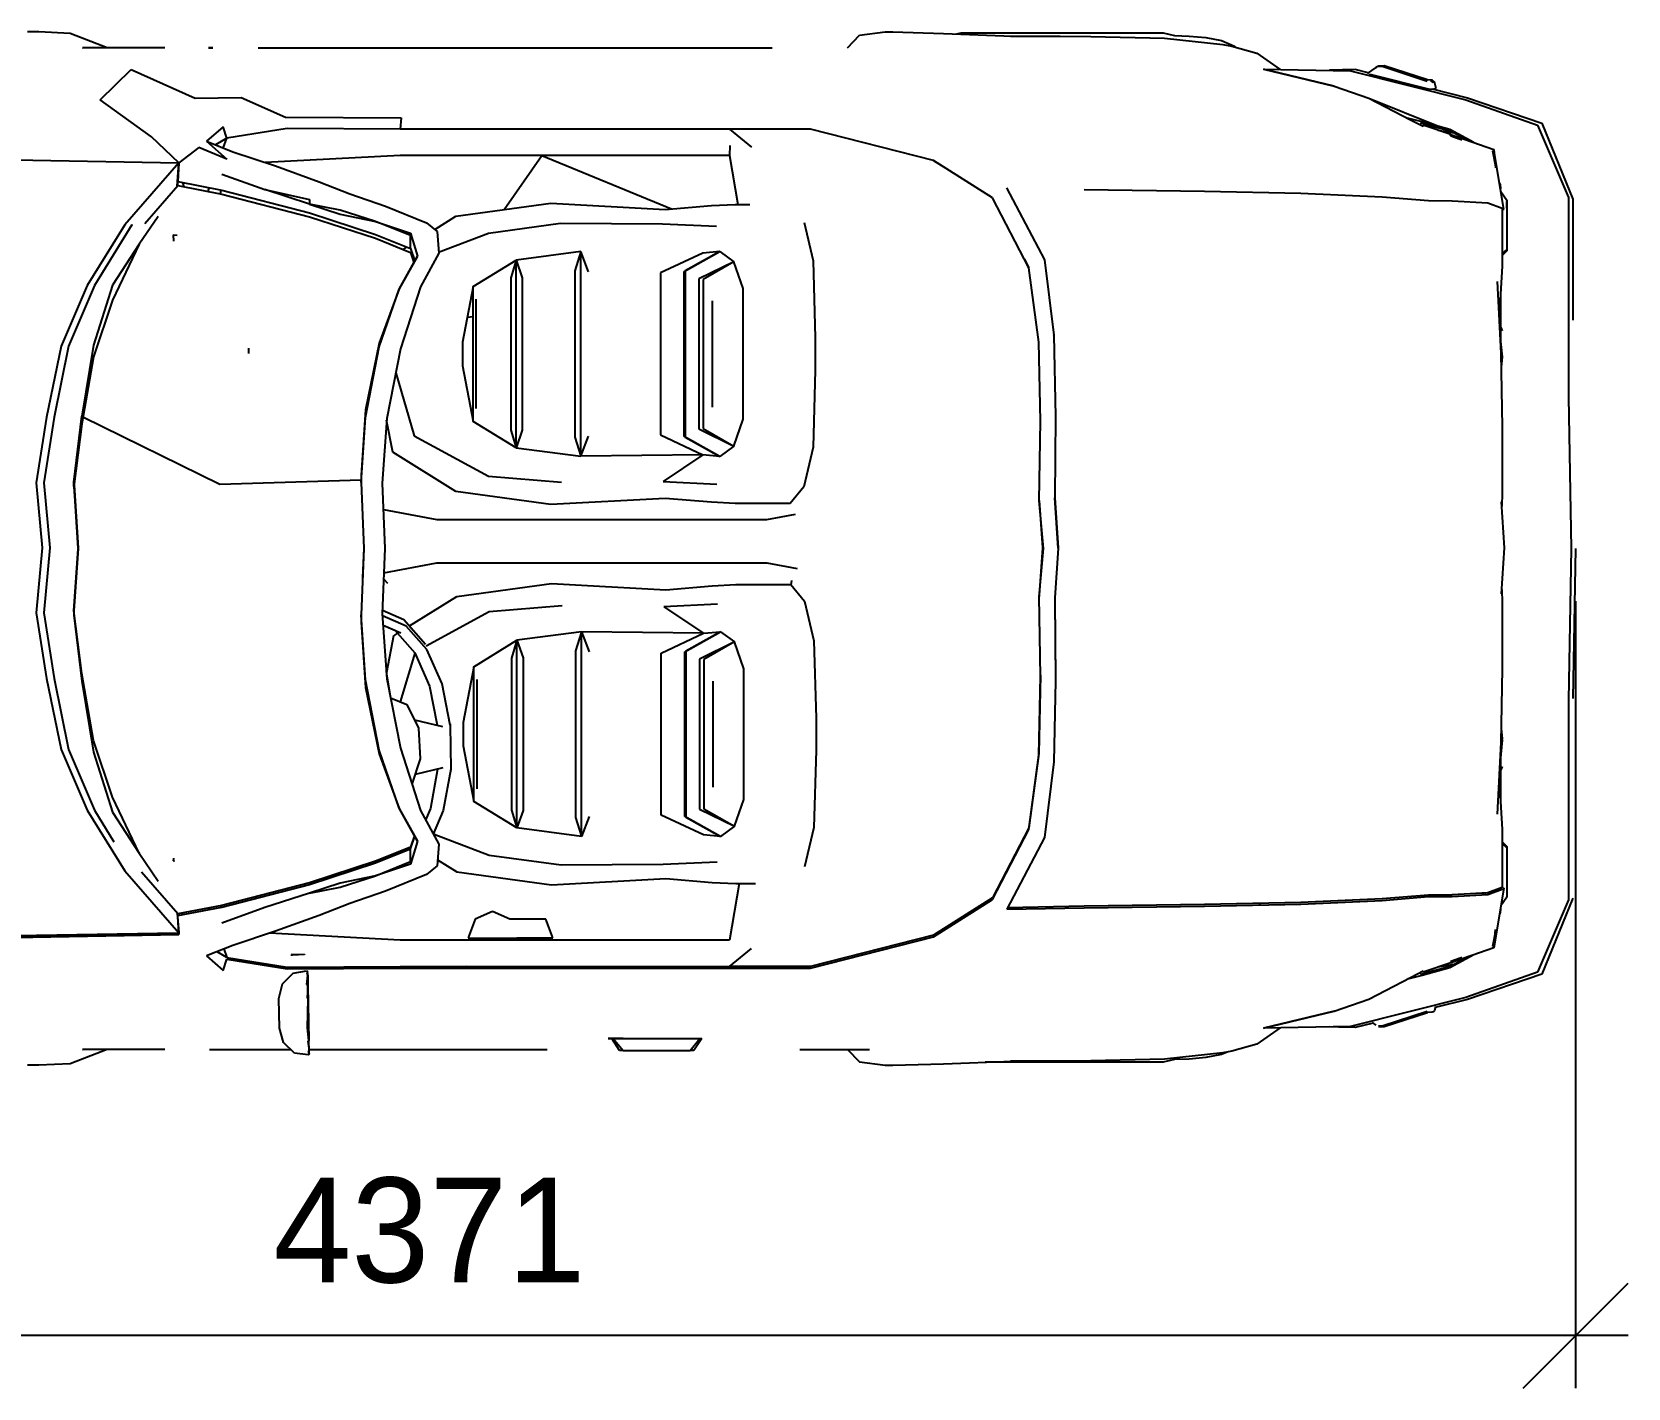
# Model space of a CAD drawing. Header units: millimetres. Extents: x 85290 to 188623, y -54691 to 10726.
# Drawn here: x 91333 to 94376, y -15623 to -13037 of the extents above; entities that cross this region are included whole.
import ezdxf

# ---------------------------------------------------------------- set-up
doc = ezdxf.new("R2010")
doc.units = ezdxf.units.MM
doc.layers.add('AUTO', color=150, linetype='Continuous')
doc.layers.add('RAZMER', color=5, linetype='Continuous')
doc.styles.add('WROMLATS', font='wromlats.shx', dxfattribs={"bigfont": 'bigfont.shx'})
doc.dimstyles.new('juka', dxfattribs={"dimscale": 100, "dimtxt": 2, "dimasz": 2, "dimexe": 1, "dimexo": 1, "dimgap": 1, "dimtad": 1, "dimtoh": 1, "dimdec": 0, "dimzin": 0, "dimdsep": 46, "dimtxsty": 'WROMLATS', "dimblk": 'OBLIQUE', "dimcen": -3, "dimdle": 1, "dimclrd": 256, "dimclre": 256, "dimclrt": 256, "dimadec": 0, "dimazin": 0, "dimtfac": 1, "dimtdec": 0, "dimtix": 1, "dimtmove": 2, "dimatfit": 3, "dimldrblk": 'ORIGIN2', "dimfxl": 1, "dimtvp": 2.5, "dimtolj": 1, "dimtzin": 0, "dimarcsym": 0})

# ---------------------------------------------------------------- blocks, each defined once
blk = doc.blocks.new('a_25')
for p, q in [((-4.537648, 0.079632), (4.537648, -0.079632)), ((-30.295068, -1.9629), (-25.686282, -0.079632)), ((-30.175441, -2.233934), (-25.787347, -0.358152)), ((-25.787347, -0.358152), (-13.714105, -0.358152)), ((-25.686282, -0.079632), (-18.369192, -0.079632)), ((-13.714105, -0.358152), (-4.537648, -0.198841)), ((-4.537648, -0.198841), (4.638726, -0.358105)), ((4.638726, -0.358105), (16.711969, -0.358105)), ((16.610986, -0.079632), (21.219677, -1.962852)), ((16.711969, -0.358105), (21.100146, -2.233934)), ((-31.825143, -6.469154), (-30.295068, -1.9629)), ((-31.705516, -6.555843), (-30.175441, -2.233934)), ((21.100146, -2.233934), (22.630233, -6.555796)), ((21.219677, -1.962852), (22.749764, -6.469154)), ((-25.094086, -4.264164), (-28.703564, -4.86784)), ((-28.703564, -4.86784), (-27.596825, -4.759598)), ((-28.624063, -4.951382), (-27.685791, -4.768324)), ((-26.659816, -4.526043), (-26.559621, -4.488563)), ((-26.559621, -4.488563), (-26.356202, -4.464531)), ((-26.356202, -4.464531), (-26.318401, -4.468918)), ((-26.151114, -4.440975), (-25.625723, -4.076004)), ((-25.625723, -4.076004), (-25.14643, -4.076004)), ((-25.14643, -4.076004), (-25.553852, -4.076004)), ((-25.477093, -5.236149), (-25.15307, -4.371643)), ((-25.15307, -4.371643), (-25.170654, -4.371643)), ((-25.15307, -4.371643), (-21.627873, -4.371643)), ((-25.14643, -4.076004), (-22.558051, -4.076004)), ((-25.0436, -4.371643), (-25.094086, -4.264164)), ((-22.653955, -4.076004), (-22.394865, -4.371643)), ((-22.558051, -4.076004), (-22.281783, -4.371643)), ((-21.627873, -4.371643), (-18.595165, -4.55122)), ((-20.715862, -4.66032), (-16.372114, -4.436874)), ((-19.913917, -4.473162), (-17.962843, -4.473162)), ((-18.06665, -4.52404), (-17.919284, -4.452085)), ((-17.715567, -4.366112), (-18.034035, -4.522371)), ((-17.933732, -4.473162), (-17.917627, -4.473162)), ((-17.919284, -4.452085), (-17.715567, -4.366112)), ((-17.917627, -4.465246), (-17.911368, -4.516077)), ((-17.896241, -4.454708), (-17.561179, -4.498053)), ((-17.753857, -4.473162), (-17.175823, -4.473162)), ((-17.285007, -4.483843), (-16.140085, -4.371643)), ((-16.372114, -4.436874), (-11.905616, -4.367876)), ((-16.140085, -4.371643), (-15.529734, -4.423857)), ((-11.905616, -4.367876), (-7.906586, -4.371643)), ((-7.906586, -4.371643), (-7.102388, -4.382133)), ((-7.906586, -4.371643), (-7.100147, -4.38199)), ((-4.586762, -4.227161), (-7.368499, -4.398489)), ((-7.368499, -4.398489), (-7.365769, -4.398537)), ((-1.805025, -4.398489), (-4.586762, -4.227161)), ((-2.07085, -4.382086), (-1.266843, -4.371643)), ((-1.807755, -4.398489), (-1.805025, -4.398489)), ((-1.266843, -4.371643), (2.732081, -4.367876)), ((2.732081, -4.367876), (7.198686, -4.436874)), ((6.356305, -4.423857), (6.966561, -4.371643)), ((6.966561, -4.371643), (7.012254, -4.376173)), ((7.012254, -4.376173), (7.064706, -4.371643)), ((7.012254, -4.376173), (8.111281, -4.483795)), ((7.064706, -4.371643), (8.318121, -4.494429)), ((7.198686, -4.436874), (11.542338, -4.660273)), ((8.100349, -4.473114), (8.841259, -4.473114)), ((8.640188, -4.366112), (8.843905, -4.452038)), ((8.970172, -4.527998), (8.640188, -4.366112)), ((8.83531, -4.521084), (8.841259, -4.465246)), ((8.843905, -4.452038), (9.002787, -4.529667)), ((8.887452, -4.473114), (10.740382, -4.473114)), ((9.421534, -4.55122), (12.454445, -4.371643)), ((12.454445, -4.371643), (15.979547, -4.371595)), ((13.206405, -4.371643), (13.482672, -4.075956)), ((13.578564, -4.075956), (13.319582, -4.371643)), ((13.482672, -4.075956), (13.578564, -4.075956)), ((13.578564, -4.075956), (16.55044, -4.075956)), ((15.968317, -4.371595), (16.018707, -4.264164)), ((15.979547, -4.371595), (16.303569, -5.236101)), ((16.018707, -4.264164), (19.628173, -4.867792)), ((16.033739, -4.516315), (16.135699, -4.526281)), ((16.401714, -5.236101), (16.077692, -4.371643)), ((16.077692, -4.371643), (16.095263, -4.371643)), ((16.55044, -4.075956), (17.075736, -4.440927)), ((17.243022, -4.468918), (17.280716, -4.464531)), ((17.280716, -4.464531), (17.48423, -4.488516)), ((17.48423, -4.488516), (17.584521, -4.526043)), ((19.628173, -4.867792), (18.521244, -4.75955)), ((18.61021, -4.768276), (19.548685, -4.951334)), ((-29.600435, -7.467461), (-28.703564, -4.86784)), ((-28.703564, -4.86784), (-28.620165, -4.955435)), ((-25.599068, -7.397604), (-25.477093, -5.236149)), ((16.303569, -5.236101), (16.425544, -7.397556)), ((16.311962, -5.384493), (16.410798, -5.396891)), ((16.320366, -5.533838), (16.419286, -5.547619)), ((16.523689, -7.397556), (16.401714, -5.236101)), ((19.544775, -4.955387), (19.628173, -4.867792)), ((19.628173, -4.867792), (20.525056, -7.467413)), ((-33.464211, -13.546514), (-31.705516, -6.555843)), ((-32.359522, -8.593655), (-31.825143, -6.469154)), ((-29.123872, -6.086016), (-29.911083, -7.523537)), ((-29.705125, -7.271957), (-29.253274, -6.461048)), ((20.048493, -6.086016), (20.835692, -7.523489)), ((20.177883, -6.461), (20.629734, -7.271957)), ((22.630233, -6.555796), (24.388439, -13.546514)), ((22.749764, -6.469154), (23.240573, -8.420229)), ((-29.911083, -7.523537), (-30.371135, -9.20372)), ((-30.269187, -9.160471), (-29.823094, -7.531547)), ((-29.600435, -7.467461), (-30.177587, -9.155321)), ((-29.872805, -8.263922), (-29.705125, -7.271957)), ((-29.823094, -7.531547), (-29.852289, -7.603741)), ((-29.823094, -7.531547), (-29.715961, -7.335853)), ((-29.600435, -7.467461), (-29.272216, -6.802225)), ((-29.521924, -7.498026), (-29.600435, -7.467461)), ((-29.52817, -7.495546), (-29.521924, -7.477236)), ((-29.521924, -7.477236), (-29.328173, -6.915712)), ((-25.602775, -8.817148), (-25.599068, -7.397604)), ((16.425544, -7.397556), (16.429347, -8.8171)), ((16.527492, -8.8171), (16.523689, -7.397556)), ((20.525056, -7.467413), (20.196826, -6.802225)), ((20.252782, -6.915712), (20.446247, -7.477188)), ((20.446247, -7.498026), (20.525056, -7.467413)), ((20.446247, -7.477188), (20.452792, -7.495499)), ((20.525056, -7.467413), (21.102196, -9.155273)), ((20.629734, -7.271957), (20.797223, -8.264351)), ((20.640487, -7.335615), (20.747811, -7.531547)), ((20.747811, -7.531547), (21.193797, -9.160423)), ((20.835692, -7.523489), (21.295756, -9.203672)), ((-32.888323, -8.624697), (-32.925146, -9.154797)), ((-32.873195, -8.589172), (-32.888323, -8.624697)), ((-32.796043, -8.468437), (-32.873195, -8.589172)), ((-32.873195, -8.589172), (-32.858055, -8.69503)), ((-32.858055, -8.69503), (-32.780808, -8.583498)), ((-32.379931, -8.36463), (-32.796043, -8.468437)), ((-32.780808, -8.583498), (-32.796043, -8.468437)), ((-32.364791, -8.501291), (-32.379931, -8.36463)), ((-32.349652, -8.768463), (-32.364791, -8.501291)), ((-31.803661, -12.431574), (-30.102688, -8.223247)), ((23.172313, -8.403158), (23.433739, -8.468389)), ((23.433739, -8.468389), (23.510892, -8.589125)), ((23.510892, -8.589125), (23.526031, -8.624649)), ((23.526031, -8.624649), (23.562843, -9.154415)), ((-33.73217, -11.633444), (-32.842821, -8.901882)), ((-32.906979, -8.893347), (-33.330124, -10.19597)), ((-33.238917, -12.295628), (-32.349652, -8.768463)), ((-30.371135, -9.20372), (-30.598777, -10.08501)), ((-30.489796, -9.921598), (-30.099266, -9.148788)), ((-30.311471, -9.324169), (-30.269187, -9.160471)), ((-30.177587, -9.155321), (-30.092531, -9.148216)), ((-25.835687, -11.627245), (-25.602775, -8.817148)), ((16.429347, -8.8171), (16.662163, -11.627197)), ((16.760308, -11.627197), (16.527492, -8.8171)), ((21.102196, -9.155273), (21.01714, -9.148216)), ((21.414405, -9.921598), (21.023876, -9.148788)), ((21.193797, -9.160423), (21.236092, -9.324026)), ((21.295756, -9.203672), (21.523387, -10.084963)), ((23.480612, -8.901834), (24.369866, -11.633444)), ((23.967916, -10.195923), (23.544389, -8.89287)), ((-33.330124, -10.19597), (-33.756786, -11.509561)), ((-31.803661, -12.431574), (-30.489796, -9.921598)), ((-30.598777, -10.08501), (-30.552774, -10.041904)), ((22.728271, -12.431574), (21.414405, -9.921598)), ((21.523387, -10.084963), (21.477396, -10.041857)), ((24.39459, -11.509514), (23.967916, -10.195923)), ((-33.756786, -11.509561), (-33.750635, -11.782932)), ((24.388439, -11.782885), (24.39459, -11.509514)), ((-33.750635, -11.782932), (-33.744484, -11.854315)), ((-33.744484, -11.854315), (-33.738321, -11.804533)), ((-33.744484, -11.854315), (-33.667332, -12.017536)), ((-33.738321, -11.804533), (-33.73217, -11.633444)), ((-33.667332, -12.017536), (-33.66118, -11.963415)), ((-33.667332, -12.017536), (-33.287543, -12.531614)), ((-33.334225, -12.468386), (-33.531779, -13.253736)), ((-33.242911, -12.44092), (-33.238917, -12.295628)), ((-32.526606, -14.530277), (-31.803661, -12.431574)), ((-26.056784, -16.547775), (-25.835687, -11.627245)), ((16.662163, -11.627197), (16.88326, -16.547727)), ((16.981405, -16.547727), (16.760308, -11.627197)), ((23.451215, -14.530229), (22.728271, -12.431574)), ((24.138815, -12.242556), (24.30504, -12.017488)), ((24.185998, -12.178659), (24.456388, -13.253689)), ((24.369866, -11.633444), (24.376017, -11.804485)), ((24.376017, -11.804485), (24.381978, -11.854315)), ((24.381978, -11.854315), (24.388439, -11.782885)), ((-33.531779, -13.253736), (-33.489591, -14.816189)), ((24.456388, -13.253689), (24.414212, -14.816141)), ((-33.569485, -18.809795), (-33.464211, -13.546514)), ((-33.482462, -13.57379), (-33.478659, -14.269495)), ((24.388439, -13.546514), (24.494106, -18.809748)), ((24.403268, -14.270019), (24.407083, -13.573742)), ((-32.526606, -14.530277), (-33.569485, -18.809795)), ((-33.558541, -18.814278), (-32.526606, -14.530277)), ((24.494106, -18.809748), (23.451215, -14.530229)), ((23.451215, -14.530229), (24.483162, -18.81423)), ((-26.179343, -22.386646), (-26.056784, -16.547775)), ((16.88326, -16.547727), (17.005915, -22.386646)), ((17.10406, -22.386598), (16.981405, -16.547727)), ((-34.535008, -19.20414), (-33.549362, -17.804527)), ((24.473983, -17.80448), (25.45963, -19.204092)), ((-34.958833, -20.721149), (-34.535008, -19.20414)), ((16.935701, -19.045734), (17.033846, -19.045067)), ((25.45963, -19.204092), (25.883538, -20.721102)), ((-35.285002, -21.345138), (-34.955316, -20.568895)), ((-35.057765, -21.269798), (-34.958833, -20.721149)), ((-34.955316, -20.568895), (-34.902972, -20.521402)), ((25.883538, -20.721102), (25.982482, -21.269751)), ((25.933844, -21.00029), (26.080329, -21.345091)), ((-35.475534, -22.30072), (-35.285002, -21.345138)), ((-35.434419, -24.799395), (-35.057765, -21.269798)), ((25.982482, -21.269751), (26.35904, -24.799347)), ((26.080329, -21.345091), (26.270849, -22.300672)), ((-35.564893, -23.299122), (-35.475534, -22.30072)), ((-26.275628, -29.65436), (-26.179343, -22.386646)), ((17.005915, -22.386646), (17.1022, -29.65436)), ((17.200345, -29.654312), (17.10406, -22.386598)), ((26.270849, -22.300672), (26.360113, -23.299074)), ((-35.590571, -24.203873), (-35.564893, -23.299122)), ((26.360113, -23.299074), (26.385886, -24.203825)), ((-35.758346, -24.878359), (-35.590571, -24.203873)), ((-35.758346, -37.114668), (-35.758346, -24.878359)), ((-35.537249, -29.261923), (-35.434419, -24.799395)), ((26.35904, -24.799347), (26.461488, -29.261875)), ((26.385886, -24.203825), (26.553661, -24.878263)), ((26.553661, -24.878263), (26.553661, -35.659218)), ((-35.56655, -34.122229), (-35.537249, -29.261923)), ((17.1022, -29.65436), (17.206985, -34.296608)), ((17.280716, -34.335136), (17.200345, -29.654312)), ((26.461488, -29.261875), (26.491171, -34.122181)), ((-35.56655, -33.992004), (-35.548287, -31.125116)), ((-22.020846, -32.072449), (-17.449456, -31.491852)), ((-17.449456, -31.491852), (-17.487055, -31.49662)), ((-17.449456, -31.491852), (-12.545555, -31.393194)), ((-12.545555, -31.393194), (-7.615667, -31.437826)), ((-7.615667, -31.437826), (-4.586762, -31.24423)), ((-4.562443, -31.245756), (-7.615667, -31.437826)), ((-4.586762, -31.24423), (-4.562443, -31.245756)), ((-4.562443, -31.245756), (-1.557761, -31.437826)), ((-1.557761, -31.437826), (-1.506298, -31.437349)), ((-1.506298, -31.43487), (-1.459711, -31.437826)), ((-1.472014, -31.437015), (3.371924, -31.393194)), ((-1.459711, -31.437826), (3.47007, -31.393194)), ((3.371924, -31.393194), (3.402394, -31.393814)), ((3.47007, -31.393194), (8.373982, -31.491804)), ((8.373982, -31.491804), (12.945563, -32.072449)), ((26.491171, -33.991957), (26.472909, -31.125069)), ((-26.378172, -34.369898), (-22.020846, -32.072449)), ((-17.043501, -32.403326), (-21.537643, -33.006906)), ((-12.249952, -32.306909), (-17.043501, -32.403326)), ((-7.456582, -32.386589), (-12.249952, -32.306909)), ((-4.537648, -32.117605), (-7.456582, -32.386589)), ((-7.456582, -32.386589), (-4.586762, -32.193756)), ((-4.586762, -32.193756), (-1.716846, -32.386589)), ((-1.618796, -32.386541), (-4.537648, -32.117605)), ((-1.716846, -32.386589), (-1.633542, -32.385158)), ((3.174562, -32.306909), (-1.618796, -32.386541)), ((3.120858, -32.307815), (7.870072, -32.403326)), ((7.968122, -32.403326), (3.174562, -32.306909)), ((7.870072, -32.403326), (12.364215, -33.006906)), ((12.46236, -33.006906), (7.968122, -32.403326)), ((12.945563, -32.072449), (17.280716, -34.335136)), ((-21.537643, -33.006906), (-25.775343, -35.218763)), ((-22.054535, -33.276749), (-21.537643, -33.006906)), ((12.364215, -33.006906), (16.601807, -35.218716)), ((16.699952, -35.218716), (12.46236, -33.006906)), ((-35.723191, -38.170624), (-35.56655, -33.992004)), ((15.496046, -34.642029), (15.496046, -34.59034)), ((26.647812, -38.170576), (26.491171, -33.991957)), ((-25.775343, -35.218763), (-28.037744, -38.772535)), ((16.296345, -35.008049), (16.2983, -35.06031)), ((16.601807, -35.218716), (18.864304, -38.772535)), ((18.962354, -38.772488), (16.699952, -35.218716)), ((-35.693401, -37.375784), (-35.758346, -37.114668)), ((-35.81323, -41.242552), (-35.723191, -38.170624)), ((-28.037744, -38.772535), (-27.736085, -38.29875)), ((26.737053, -41.242504), (26.647812, -38.170576)), ((-28.037744, -38.772535), (-29.933148, -46.220493)), ((18.864304, -38.772535), (20.75972, -46.220493)), ((20.857865, -46.220446), (18.962354, -38.772488)), ((-35.81323, -41.702127), (-35.81323, -41.242552)), ((26.737053, -41.70208), (26.737053, -41.242504)), ((-35.608154, -43.267822), (-35.81323, -41.702127)), ((26.532775, -43.267774), (26.737053, -41.70208)), ((-34.859424, -43.981838), (-35.608154, -43.267822)), ((19.963426, -43.091631), (20.061773, -43.092298)), ((25.783164, -46.871996), (25.783164, -42.646933)), ((25.783164, -43.98179), (26.532775, -43.267774)), ((-29.933148, -46.220493), (-29.933148, -71.053409)), ((-24.280613, -46.60716), (-21.963912, -46.073007)), ((-21.963912, -46.073007), (-17.29663, -45.934534)), ((-17.29663, -45.934534), (-15.347701, -45.934534)), ((-15.347701, -45.934534), (-10.680324, -46.073007)), ((-10.680324, -46.073007), (-8.278364, -46.626806)), ((-1.352876, -46.585369), (1.049072, -46.031523)), ((1.049072, -46.031523), (5.716366, -45.893097)), ((5.716366, -45.893097), (7.665283, -45.893097)), ((7.665283, -45.893097), (12.332672, -46.031523)), ((12.332672, -46.031523), (14.727587, -46.5837)), ((20.75972, -46.220493), (20.75972, -51.129198)), ((20.857865, -71.053362), (20.857865, -46.220446)), ((-8.278364, -46.626806), (-7.273286, -47.457504)), ((-6.29633, -48.861551), (-6.620353, -47.128343)), ((-3.679925, -48.861551), (-3.33901, -47.038269)), ((-2.357953, -47.416067), (-1.352876, -46.585369)), ((-7.273286, -47.457504), (-7.273286, -50.779343)), ((-2.615183, -47.368002), (-2.350729, -47.410107)), ((-2.357953, -50.737905), (-2.357953, -47.416067)), ((-34.859424, -79.655057), (-34.859424, -48.549986)), ((-6.29633, -68.844652), (-6.29633, -48.861551)), ((-3.679925, -68.844652), (-3.679925, -48.861551)), ((-29.933148, -51.129198), (-28.844767, -49.78714)), ((-25.370949, -50.779343), (-25.370949, -49.900675)), ((15.739698, -50.737905), (15.739698, -49.546337)), ((20.75972, -51.129198), (19.671339, -49.787092)), ((-28.934616, -51.106024), (-28.336566, -51.129198)), ((-28.336566, -51.129198), (-25.370949, -50.619173)), ((-28.336566, -51.129198), (-28.336566, -71.053409)), ((-25.298673, -52.210998), (-25.370949, -50.779343)), ((-22.522705, -51.714992), (-21.901613, -50.869369)), ((-20.279926, -50.305605), (-21.901613, -50.869369)), ((-21.901613, -50.869369), (-20.863133, -52.991915)), ((-21.901613, -50.869369), (-20.838135, -52.725315)), ((-12.364405, -50.305605), (-20.279926, -50.305605)), ((-10.742718, -50.869369), (-12.364405, -50.305605)), ((-11.8061, -52.725315), (-10.742718, -50.869369)), ((-11.781197, -52.991915), (-10.742718, -50.869369)), ((-10.742718, -50.869369), (-10.121625, -51.714992)), ((-7.273286, -50.779343), (-7.345646, -52.210998)), ((-2.285689, -52.169514), (-2.357953, -50.737905)), ((0.49029, -51.673508), (1.111383, -50.827885)), ((2.732081, -50.26412), (1.111383, -50.827885)), ((1.111383, -50.827885), (2.149862, -52.950478)), ((1.111383, -50.827885), (2.174861, -52.68383)), ((10.648591, -50.26412), (2.732081, -50.26412)), ((12.270266, -50.827885), (10.648591, -50.26412)), ((11.206884, -52.68383), (12.270266, -50.827885)), ((11.231786, -52.950478), (12.270266, -50.827885)), ((12.270266, -50.827885), (12.891358, -51.673508)), ((15.667338, -52.169514), (15.739698, -50.737905)), ((15.739698, -50.540399), (19.163138, -51.129198)), ((19.163138, -51.129198), (19.163138, -71.053362)), ((20.75972, -71.053362), (20.75972, -51.129198)), ((-24.191647, -55.174684), (-24.048096, -51.916551)), ((-22.522705, -51.714992), (-22.426122, -52.736807)), ((-22.522705, -51.714992), (-21.35356, -53.803444)), ((-21.313232, -53.878164), (-22.522705, -51.714992)), ((-10.121625, -51.714992), (-11.331099, -53.878164)), ((-11.29077, -53.803396), (-10.121625, -51.714992)), ((-10.121625, -51.714992), (-10.218209, -52.736807)), ((-8.608836, -55.139351), (-8.449465, -51.898909)), ((-1.181787, -51.857424), (-1.022511, -55.097914)), ((0.586874, -52.695322), (0.49029, -51.673508)), ((1.699859, -53.836679), (0.49029, -51.673508)), ((0.49029, -51.673508), (1.659423, -53.761959)), ((3.479344, -52.135229), (9.902293, -52.135229)), ((12.891358, -51.673508), (11.681885, -53.836679)), ((11.722225, -53.761959), (12.891358, -51.673508)), ((12.891358, -51.673508), (12.794775, -52.695322)), ((14.5603, -55.1332), (14.416749, -51.875067)), ((-25.065475, -55.019188), (-25.298673, -52.210998)), ((-22.426122, -52.736807), (-21.222609, -55.302524)), ((-20.863133, -52.991915), (-11.781197, -52.991915)), ((-20.838135, -52.725315), (-11.8061, -52.725315)), ((-19.533544, -52.176714), (-13.110691, -52.176666)), ((-11.421626, -55.302524), (-10.218209, -52.736807)), ((-10.218209, -52.736807), (-10.12612, -60.130978)), ((-10.218209, -52.736807), (-8.608836, -55.139351)), ((-7.345646, -52.210998), (-7.577973, -55.019188)), ((-2.053362, -54.977751), (-2.285689, -52.169514)), ((-1.022511, -55.097914), (0.586874, -52.695322)), ((0.586874, -52.695322), (0.494784, -60.089493)), ((1.790387, -55.26104), (0.586874, -52.695322)), ((2.149862, -52.950478), (11.231786, -52.950478)), ((2.174861, -52.68383), (11.206884, -52.68383)), ((12.794775, -52.695322), (11.591262, -55.26104)), ((15.434128, -54.977703), (15.667338, -52.169514)), ((25.123197, -53.511524), (25.123197, -52.809524)), ((25.123197, -52.809524), (25.834614, -53.279161)), ((25.834614, -53.511524), (25.123197, -52.92511)), ((-21.35356, -53.803444), (-11.29077, -53.803396)), ((-11.331099, -53.878164), (-21.313232, -53.878164)), ((1.659423, -53.761959), (11.722225, -53.761959)), ((11.681885, -53.836679), (1.699859, -53.836679)), ((25.123197, -57.793617), (25.123197, -53.279161)), ((25.834614, -53.279161), (25.834614, -53.511524)), ((25.834614, -57.563305), (25.834614, -53.511524)), ((-28.336566, -62.494564), (-25.097507, -54.63357)), ((-25.443893, -61.947679), (-25.065475, -55.019188)), ((-7.577973, -55.019188), (-7.199555, -61.947679)), ((-2.431684, -61.906242), (-2.053362, -54.977751)), ((15.812546, -61.906242), (15.434128, -54.977703)), ((-24.235397, -61.356497), (-24.191647, -55.174684)), ((-21.222609, -55.302524), (-11.421626, -55.302524)), ((11.591262, -55.26104), (1.790387, -55.26104)), ((14.60405, -61.315012), (14.5603, -55.1332)), ((25.123197, -58.467436), (25.123197, -57.563305)), ((25.123197, -57.563305), (25.123197, -58.467436)), ((25.123197, -58.168077), (25.834614, -57.563305)), ((25.834614, -57.793617), (25.123197, -58.242845)), ((25.834614, -57.563305), (25.834614, -57.793617)), ((25.123197, -58.242845), (25.123197, -57.966471)), ((-21.297508, -59.668064), (-22.517329, -60.130978)), ((-10.12612, -60.130978), (-11.34594, -59.668064)), ((0.494784, -60.089493), (1.714605, -59.626579)), ((11.666161, -59.626579), (12.886089, -60.089493)), ((-10.12612, -60.130978), (-22.517329, -60.130978)), ((-22.517329, -60.130978), (-22.003168, -64.033174)), ((-22.517329, -60.130978), (-21.35815, -60.496807)), ((-21.35815, -60.496807), (-11.285299, -60.496807)), ((-11.285299, -60.496807), (-10.12612, -60.130978)), ((-10.640281, -64.033174), (-10.12612, -60.130978)), ((0.494784, -60.089493), (1.008934, -63.991737)), ((0.494784, -60.089493), (1.653964, -60.455322)), ((12.886089, -60.089493), (0.494784, -60.089493)), ((1.653964, -60.455322), (11.726815, -60.455322)), ((11.726815, -60.455322), (12.886089, -60.089493)), ((12.886089, -60.089493), (12.371928, -63.991737)), ((-23.641842, -65.711689), (-24.235397, -61.356497)), ((-8.925146, -65.711689), (-8.558148, -61.287355)), ((-1.073187, -61.24587), (-0.706094, -65.670204)), ((14.010209, -65.670204), (14.60405, -61.315012)), ((19.027692, -61.815452), (17.894584, -62.247515)), ((19.026417, -63.999271), (19.027692, -61.815452)), ((-25.056976, -64.761305), (-28.336566, -62.494564)), ((-24.655419, -67.681646), (-25.443893, -61.947679)), ((-7.199555, -61.947679), (-7.988029, -67.681646)), ((-1.643306, -67.640161), (-2.431684, -61.906242)), ((15.024072, -67.640161), (15.812546, -61.906242)), ((17.880613, -62.396288), (17.879445, -64.462232)), ((17.894584, -62.247515), (17.880613, -62.396288)), ((17.894584, -62.247515), (17.893416, -64.431333)), ((25.783164, -76.577377), (25.783164, -62.163734)), ((-22.003168, -64.033174), (-20.937639, -63.667345)), ((-20.937639, -63.667345), (-11.70581, -63.667345)), ((-11.70581, -63.667345), (-10.640281, -64.033174)), ((1.008934, -63.991737), (2.074463, -63.62586)), ((2.074463, -63.62586), (11.306209, -63.62586)), ((11.306209, -63.62586), (12.371928, -63.991737)), ((-10.640281, -64.033174), (-22.003168, -64.033174)), ((-22.003168, -64.033174), (-20.92573, -64.362574)), ((-20.401996, -66.634703), (-22.003168, -64.033174)), ((-20.92573, -64.362574), (-11.717719, -64.362574)), ((-10.640281, -64.033174), (-12.241453, -66.634655)), ((-11.717719, -64.362574), (-10.640281, -64.033174)), ((12.371928, -63.991737), (1.008934, -63.991737)), ((1.008934, -63.991737), (2.086383, -64.321089)), ((2.610106, -66.593218), (1.008934, -63.991737)), ((2.086383, -64.321089), (11.294383, -64.321089)), ((12.371928, -63.991737), (10.770756, -66.59317)), ((11.294383, -64.321089), (12.371928, -63.991737)), ((17.893416, -64.431333), (17.420858, -65.474462)), ((19.043023, -64.65311), (19.026417, -63.999271)), ((19.04673, -65.788078), (19.043023, -64.65311)), ((-0.706094, -65.670204), (1.362652, -69.477463)), ((12.740869, -68.994045), (14.010209, -65.670204)), ((17.420858, -65.474462), (17.885691, -66.517591)), ((-22.486955, -68.734884), (-23.641842, -65.711689)), ((-12.241453, -66.634655), (-20.401996, -66.634703)), ((-20.401996, -66.634703), (-17.0309, -67.285061)), ((-19.628662, -66.470671), (-13.014692, -66.470671)), ((-18.564015, -66.634703), (-18.525725, -66.99667)), ((-15.612453, -67.285061), (-12.241453, -66.634655)), ((-11.366743, -70.205164), (-8.925146, -65.711689)), ((10.770756, -66.59317), (2.610106, -66.593218)), ((2.610106, -66.593218), (5.981201, -67.243576)), ((3.383452, -66.429186), (9.99741, -66.429186)), ((7.399661, -67.243576), (10.770756, -66.59317)), ((17.885691, -66.517591), (19.015485, -66.949654)), ((19.03531, -66.739321), (19.04673, -65.788078)), ((-17.0309, -67.285061), (-15.612453, -67.285061)), ((5.981201, -67.243576), (7.399661, -67.243576)), ((19.015485, -66.949654), (19.03531, -66.739321)), ((20.75972, -67.041922), (20.857865, -67.502546)), ((-23.852199, -68.969679), (-24.655419, -67.681646)), ((-7.988029, -67.681646), (-10.371822, -71.504259)), ((0.138241, -70.497084), (-1.643306, -67.640161)), ((3.651709, -68.52498), (1.576621, -69.446659)), ((6.150347, -68.025303), (3.651709, -68.52498)), ((5.822319, -70.198154), (6.227011, -68.506527)), ((6.073684, -68.028355), (6.150347, -68.025303)), ((6.150347, -68.025303), (8.80161, -68.001699)), ((8.734042, -68.484211), (9.12574, -70.158195)), ((8.80161, -68.001699), (8.869189, -68.003464)), ((8.80161, -68.001699), (11.318308, -68.456793)), ((11.318308, -68.456793), (12.745077, -69.055033)), ((14.299268, -68.8025), (15.024072, -67.640161)), ((-25.277, -71.943712), (-24.257081, -69.459009)), ((-24.257081, -69.459009), (-23.736769, -68.830156)), ((-23.736769, -68.830156), (-22.41792, -68.729591)), ((-22.41792, -68.729591), (-20.381492, -69.83881)), ((-6.901019, -72.078466), (-6.29633, -68.844652)), ((-3.082078, -72.041893), (-3.679925, -68.844652)), ((-0.253361, -70.838451), (1.251024, -69.527054)), ((1.576621, -69.446659), (0.149757, -70.690393)), ((1.777786, -70.180464), (3.783161, -69.289827)), ((3.783161, -69.289827), (6.152982, -68.815899)), ((8.806199, -68.792534), (11.191947, -69.223928)), ((11.191947, -69.223928), (11.894292, -69.518471)), ((11.306209, -69.83881), (13.342625, -68.729544)), ((13.342625, -68.729544), (14.661473, -68.830109)), ((14.661473, -68.830109), (15.181786, -69.458961)), ((15.181786, -69.458961), (16.201717, -71.943664)), ((-23.483055, -70.441484), (-24.337548, -72.5564)), ((-24.337548, -72.5564), (-23.641842, -70.441484)), ((-23.641842, -70.441484), (-22.243017, -70.010424)), ((-23.558932, -72.5564), (-22.705906, -70.441484)), ((-22.705906, -70.441484), (-23.483055, -70.441484)), ((-23.322802, -72.5564), (-22.469872, -70.441484)), ((-22.705906, -70.441484), (-21.943503, -70.178795)), ((-22.469872, -70.441484), (-21.853751, -70.229196)), ((-22.243017, -70.010424), (-20.268994, -71.11969)), ((-20.240765, -71.11969), (-22.243017, -70.010424)), ((-20.381492, -69.83881), (-16.62504, -71.04845)), ((-15.181487, -71.33131), (-11.366743, -70.205164)), ((0.398976, -71.382427), (1.777786, -70.180464)), ((1.783651, -70.177889), (4.739899, -71.050596)), ((4.904253, -70.64743), (6.319589, -69.954824)), ((6.319589, -69.954824), (8.194095, -69.85364)), ((7.549757, -71.04845), (11.306209, -69.83881)), ((8.194095, -69.85364), (9.715575, -70.351028)), ((13.167733, -70.010424), (11.165482, -71.119642)), ((11.193699, -71.119642), (13.167733, -70.010424)), ((12.830812, -70.199728), (13.532478, -70.441437)), ((13.630623, -70.441437), (12.86822, -70.178747)), ((13.167733, -70.010424), (14.566559, -70.441437)), ((13.322312, -70.369053), (13.339705, -70.341206)), ((13.532478, -70.441437), (14.385504, -72.556353)), ((14.483649, -72.556353), (13.630623, -70.441437)), ((14.407772, -70.441437), (13.630623, -70.441437)), ((15.262264, -72.556353), (14.407772, -70.441437)), ((14.566559, -70.441437), (15.262264, -72.556353)), ((-30.65502, -78.0056), (-30.609518, -70.994663)), ((-30.609518, -70.994663), (-29.933148, -71.053409)), ((-29.933148, -71.053409), (-29.97759, -77.906608)), ((-28.336566, -71.053409), (-27.905029, -79.226065)), ((-22.795647, -70.663977), (-22.652286, -70.893812)), ((-20.268994, -71.11969), (-16.964894, -72.329283)), ((-16.744381, -72.329283), (-20.240765, -71.11969)), ((-16.62504, -71.04845), (-12.423974, -71.871567)), ((-0.817722, -72.133064), (-0.253361, -70.838451)), ((0.149757, -70.690393), (-0.474065, -72.121429)), ((0.086481, -72.096538), (0.552982, -71.026564)), ((0.087649, -72.096443), (0.398976, -71.382427)), ((0.586874, -71.217871), (0.740487, -71.462774)), ((0.740487, -71.462774), (2.959723, -71.894026)), ((3.348691, -71.871567), (7.549757, -71.04845)), ((4.497022, -71.646547), (4.904253, -70.64743)), ((11.165482, -71.119642), (7.669098, -72.329283)), ((7.889599, -72.329283), (11.193699, -71.119642)), ((19.163138, -71.053362), (18.745262, -78.969049)), ((20.804149, -77.906608), (20.75972, -71.053362)), ((20.902294, -77.906561), (20.857865, -71.053362)), ((-26.023477, -74.108267), (-25.277, -71.943712)), ((-16.964894, -72.329283), (-12.933153, -73.152399)), ((-12.477976, -73.152399), (-16.744381, -72.329283)), ((-12.423974, -71.871567), (-8.494669, -72.142601)), ((-10.371822, -71.504259), (-12.304443, -71.879816)), ((-8.494669, -72.142601), (-4.537648, -71.983337)), ((-4.537648, -71.983337), (-0.581389, -72.142601)), ((-2.681881, -72.05801), (-2.438324, -71.81673)), ((-0.581389, -72.142601), (3.348691, -71.871567)), ((-0.474065, -72.121429), (-0.471824, -72.135019)), ((2.912945, -71.901607), (4.497022, -71.644735)), ((7.669098, -72.329283), (3.402394, -73.152399)), ((3.857869, -73.152399), (7.889599, -72.329283)), ((14.210695, -72.12286), (14.314312, -72.136402)), ((16.201717, -71.943664), (16.948194, -74.108267)), ((-24.337548, -72.5564), (-25.019186, -74.699211)), ((-24.857956, -76.555872), (-23.558932, -72.5564)), ((-24.784523, -74.699211), (-24.337548, -72.5564)), ((-24.621921, -76.555872), (-23.322802, -72.5564)), ((-12.933153, -73.152399), (-8.991748, -73.423433)), ((-8.547896, -73.423433), (-12.477976, -73.152399)), ((-8.547896, -73.423433), (-4.537648, -73.26417)), ((-4.562443, -73.265123), (-2.760785, -73.334742)), ((-4.537648, -73.26417), (-0.527388, -73.423433)), ((3.402394, -73.152399), (-0.527388, -73.423433)), ((-0.08344, -73.423433), (3.857869, -73.152399)), ((14.385504, -72.556353), (15.684623, -76.555872)), ((15.782768, -76.555872), (14.483649, -72.556353)), ((14.64575, -73.357582), (14.747805, -73.369741)), ((15.262264, -72.556353), (15.709228, -74.699211)), ((15.943903, -74.699211), (15.262264, -72.556353)), ((-26.745945, -75.956964), (-26.023477, -74.108267)), ((-8.991748, -73.423433), (-8.547896, -73.423433)), ((-8.441549, -81.96826), (-8.70766, -73.423433)), ((-0.527388, -73.423433), (-0.08344, -73.423433)), ((14.724666, -73.600387), (14.827198, -73.61412)), ((14.802391, -73.839903), (14.871341, -73.750019)), ((14.886672, -74.09935), (14.955622, -74.009466)), ((16.948194, -74.108267), (17.670757, -75.956917)), ((-25.019186, -74.699211), (-25.396531, -76.555872)), ((-25.396531, -76.555872), (-24.784523, -74.699211)), ((15.081495, -74.698973), (15.150446, -74.609041)), ((15.117532, -74.810028), (15.186483, -74.720096)), ((15.709228, -74.699211), (16.320366, -76.555872)), ((16.320366, -76.555872), (15.943903, -74.699211)), ((-27.701121, -78.605842), (-26.745945, -75.956964)), ((17.670757, -75.956917), (18.625838, -78.605842)), ((-26.266056, -79.244232), (-25.666743, -76.555872)), ((-25.396531, -76.555872), (-26.266056, -79.244232)), ((-26.233929, -81.853151), (-24.857956, -76.555872)), ((-25.997895, -81.853151), (-24.621921, -76.555872)), ((-25.666743, -76.555872), (-25.396531, -76.555872)), ((15.684623, -76.555872), (17.060596, -81.853104)), ((17.158646, -81.853104), (15.782768, -76.555872)), ((16.320366, -76.555872), (17.190773, -79.244184)), ((20.010406, -76.84927), (20.025832, -76.848984)), ((20.034033, -77.205276), (20.010406, -76.84927)), ((20.029158, -77.631664), (20.034033, -77.205276)), ((20.797223, -76.835537), (20.895368, -76.83382)), ((21.023876, -76.720238), (21.056301, -76.65987)), ((21.15044, -77.539349), (21.023876, -76.720238)), ((21.278376, -76.656008), (21.056301, -76.65987)), ((21.056301, -76.65987), (21.244973, -76.716423)), ((21.244973, -76.716423), (21.278376, -76.656008)), ((21.278376, -76.656008), (21.885008, -76.645422)), ((21.278376, -76.656008), (21.40953, -76.653719)), ((21.846539, -76.705885), (21.278376, -76.656008)), ((21.885008, -76.645422), (21.846539, -76.705885)), ((22.713727, -76.630974), (21.885008, -76.645422)), ((21.885008, -76.645422), (22.668416, -76.69158)), ((21.904153, -76.645088), (25.229746, -76.587009)), ((22.668416, -76.69158), (22.713727, -76.630974)), ((24.461776, -76.660252), (22.713727, -76.630974)), ((25.229746, -76.587009), (24.461776, -76.660252)), ((25.836379, -76.576471), (25.229746, -76.587009)), ((25.229746, -76.587009), (25.283558, -76.645899)), ((25.283558, -76.645899), (25.836379, -76.576471)), ((26.058442, -76.572561), (25.836379, -76.576471)), ((25.836379, -76.576471), (25.885207, -76.635408)), ((25.885207, -76.635408), (26.058442, -76.572561)), ((26.105434, -76.631546), (25.99507, -77.454758)), ((26.058442, -76.572561), (26.105434, -76.631546)), ((-31.841749, -80.690241), (-30.65502, -78.0056)), ((-29.97759, -77.906608), (-29.378658, -81.555033)), ((20.023007, -77.610445), (20.029158, -77.631664)), ((20.029158, -77.631664), (20.109719, -77.630234)), ((20.205325, -81.554985), (20.804149, -77.906608)), ((20.30347, -81.554985), (20.902294, -77.906561)), ((20.802301, -77.61817), (20.900447, -77.616453)), ((21.806497, -78.172874), (21.15044, -77.539349)), ((22.691459, -78.393459), (21.806497, -78.172874)), ((25.361568, -78.11079), (24.484808, -78.362179)), ((25.99507, -77.454758), (25.361568, -78.11079)), ((25.783164, -82.596111), (25.783164, -77.673483)), ((-28.551513, -81.192303), (-27.701121, -78.605842)), ((18.625838, -78.605842), (19.476229, -81.192255)), ((24.484808, -78.362179), (22.691459, -78.393459)), ((-27.211076, -81.853151), (-26.266056, -79.244232)), ((17.190773, -79.244184), (18.135792, -81.853104)), ((-31.810206, -83.470535), (-31.841749, -80.690241)), ((-16.675239, -80.232954), (-16.356688, -80.237722)), ((-29.378658, -81.555033), (-30.068499, -81.774902)), ((-30.068499, -81.774902), (-29.194873, -82.790327)), ((-29.378658, -81.555033), (-28.972989, -82.239246)), ((-28.783542, -81.768751), (-29.378658, -81.555033)), ((-29.194873, -82.790327), (-28.551513, -81.192303)), ((-29.194873, -82.790327), (-28.10356, -81.557894)), ((-28.10356, -81.557894), (-28.809422, -83.250666)), ((-26.750832, -84.523964), (-26.233929, -81.853151)), ((-26.514786, -84.523964), (-25.997895, -81.853151)), ((-26.245457, -81.91247), (-26.016837, -81.951237)), ((-12.525242, -90.259647), (-8.441549, -81.96826)), ((17.060596, -81.853104), (17.577499, -84.523916)), ((17.072124, -81.912422), (17.16705, -81.896353)), ((17.675537, -84.523916), (17.158646, -81.853104)), ((19.476229, -81.192255), (20.119578, -82.790279)), ((19.695956, -81.737947), (20.205325, -81.554985)), ((20.205325, -81.554985), (19.858057, -82.140684)), ((20.119578, -82.790279), (20.993215, -81.774855)), ((20.993215, -81.774855), (20.30347, -81.554985)), ((-34.859424, -82.596159), (-34.859424, -82.398844)), ((-34.859424, -82.398844), (-34.853953, -82.460165)), ((-34.853953, -82.65748), (-34.859424, -82.596159)), ((-34.853953, -82.460165), (-34.853953, -82.65748)), ((-26.384324, -82.630396), (-26.163619, -82.709646)), ((17.210991, -82.630348), (17.302686, -82.597399)), ((-33.544582, -87.333488), (-31.810206, -83.470535)), ((-28.809422, -83.250666), (-27.895456, -84.452534)), ((-27.895456, -84.452534), (-29.457765, -86.114454)), ((-28.202098, -101.672459), (-27.895456, -84.452534)), ((-27.895456, -84.452534), (-27.886957, -84.459019)), ((-27.895456, -84.452534), (-26.750832, -84.523964)), ((-27.895456, -84.452534), (-24.145752, -87.731218)), ((-26.466161, -84.565926), (-27.895456, -84.452534)), ((-26.750832, -84.523964), (-26.475626, -84.557724)), ((-26.69633, -84.242248), (-26.441651, -84.14588)), ((-24.219864, -86.506843), (-26.514786, -84.523964)), ((-23.534614, -84.794235), (-23.526317, -84.793472)), ((-23.526317, -84.793472), (-23.516839, -84.564161)), ((-23.526317, -84.793472), (-23.158246, -84.774589)), ((14.201707, -84.785747), (14.352888, -84.793472)), ((14.352888, -84.793472), (14.349074, -84.699774)), ((14.352888, -84.793472), (14.356298, -84.793758)), ((14.972324, -87.731218), (18.713338, -84.460163)), ((17.577499, -84.523916), (15.047127, -86.710215)), ((17.522997, -84.242248), (17.628759, -84.282255)), ((17.542821, -84.553862), (18.697316, -84.462213)), ((17.561287, -84.537935), (17.675537, -84.523916)), ((18.820173, -84.452486), (17.675537, -84.523916)), ((18.722219, -84.460211), (18.820173, -84.452486)), ((19.027692, -101.672459), (18.722219, -84.460211)), ((18.820173, -84.452486), (18.724269, -84.525728)), ((18.730718, -84.520817), (19.027692, -101.36013)), ((19.126815, -101.672411), (18.820173, -84.452486)), ((-34.859424, -85.308409), (-34.859424, -90.280437)), ((-24.640959, -85.711241), (-22.960978, -86.854935)), ((13.88579, -86.854935), (15.581698, -85.700321)), ((25.783164, -85.308361), (25.783164, -90.280342)), ((-29.457765, -86.114454), (-31.69555, -89.223432)), ((-22.960978, -86.854935), (-20.487255, -88.477039)), ((-22.960978, -86.854935), (-19.586473, -88.477039)), ((13.88579, -86.854935), (10.51119, -88.476992)), ((11.411971, -88.476992), (13.88579, -86.854935)), ((-31.69555, -89.223432), (-33.544582, -87.333488)), ((-24.161476, -87.290621), (-24.145752, -87.304401)), ((-24.145752, -87.304401), (-20.469671, -89.568424)), ((-24.145752, -87.731218), (-20.469671, -90.005636)), ((11.296243, -90.005636), (14.972324, -87.731218)), ((-34.859424, -88.783455), (-35.718888, -91.028929)), ((-20.487255, -88.477039), (-16.855901, -89.62965)), ((-19.586473, -88.477039), (-16.149944, -89.62965)), ((10.51119, -88.476992), (7.07466, -89.62965)), ((7.780618, -89.62965), (11.411971, -88.476992)), ((11.296243, -89.568424), (13.214702, -88.386822)), ((25.783164, -88.783646), (26.643616, -91.028881)), ((-20.469671, -89.568424), (-16.793698, -91.134596)), ((-16.855901, -89.62965), (-12.562745, -90.335798)), ((-16.149944, -89.62965), (-12.08716, -90.335798)), ((7.07466, -89.62965), (3.011865, -90.335798)), ((3.487558, -90.335798), (7.780618, -89.62965)), ((7.620269, -91.134596), (11.296243, -89.568424)), ((-34.859424, -90.280437), (-34.859424, -90.274763)), ((-20.469671, -90.005636), (-16.793698, -91.58082)), ((-12.562745, -90.335798), (-12.509912, -90.341949)), ((-8.55698, -90.801191), (-12.562745, -90.335798)), ((-12.08716, -90.335798), (-8.296138, -90.801191)), ((-8.296138, -90.801191), (-8.55698, -90.801191)), ((-8.384317, -90.790462), (-4.586762, -90.552235)), ((-4.562443, -90.553808), (-8.384317, -90.790462)), ((-8.296138, -90.801191), (-4.537648, -90.552235)), ((-4.586762, -90.552235), (-4.562443, -90.553808)), ((-4.562443, -90.553808), (-3.666943, -90.609884)), ((-4.537648, -90.552235), (-0.77905, -90.801191)), ((-0.77905, -90.801191), (-4.521137, -90.553331)), ((3.011865, -90.335798), (-0.77905, -90.801191)), ((-0.77905, -90.801191), (-0.518304, -90.801191)), ((-0.518304, -90.801191), (3.487558, -90.335798)), ((7.620269, -91.58082), (11.296243, -90.005636)), ((25.783164, -90.280342), (25.783164, -90.274143)), ((-35.718888, -91.028929), (-35.81323, -92.935324)), ((-16.793698, -91.134596), (-12.50512, -92.010021)), ((-16.793698, -91.58082), (-12.50512, -92.462778)), ((3.331787, -92.010021), (7.620269, -91.134596)), ((3.331787, -92.46273), (7.620269, -91.58082)), ((18.844003, -90.923834), (18.935305, -90.915871)), ((26.643616, -91.028881), (26.737053, -92.935324)), ((-12.50512, -92.010021), (-8.523088, -92.622995)), ((-12.50512, -92.462778), (-8.523088, -93.080234)), ((-8.523088, -92.622995), (-4.586762, -92.263794)), ((-8.523088, -93.080234), (-4.586762, -92.718267)), ((-4.586762, -92.263794), (-0.650245, -92.622995)), ((-4.586762, -92.718267), (-0.650245, -93.080234)), ((-0.650245, -92.622995), (3.331787, -92.010021)), ((-0.650245, -93.080234), (3.331787, -92.46273)), ((-35.81323, -92.935324), (-35.81323, -93.617058)), ((26.737053, -92.935324), (26.737053, -93.617058))]:
    blk.add_line(p, q)
blk = doc.blocks.new('_Oblique')
at = {"color": 0, "linetype": 'ByBlock', "lineweight": -2}
blk.add_line((-0.5, -0.5), (0.5, 0.5), dxfattribs=at)
blk = doc.blocks.new('*D81')
at = {"layer": 'Defpoints', "color": 0, "transparency": 16777216}
for p in [(89905.2, -13917.5), (94275.8, -14021.9), (89905.2, -15522.5)]:
    blk.add_point(p, dxfattribs=at)
at = {"layer": 'RAZMER', "lineweight": -2, "transparency": 16777216}
for p, q in [((89905.2, -14017.5), (89905.2, -15622.5)), ((94275.8, -14121.9), (94275.8, -15622.5)), ((94375.8, -15522.5), (89805.2, -15522.5))]:
    blk.add_line(p, q, dxfattribs=at)
at = {"layer": 'RAZMER', "lineweight": -2, "transparency": 16777216, "xscale": 200, "yscale": 200, "zscale": 200, "rotation": 180}
blk.add_blockref('_Oblique', (89905.2, -15522.5), dxfattribs=at)
at = {"layer": 'RAZMER', "lineweight": -2, "transparency": 16777216, "xscale": 200, "yscale": 200, "zscale": 200}
blk.add_blockref('_Oblique', (94275.8, -15522.5), dxfattribs=at)
at = {"layer": 'RAZMER', "transparency": 16777216, "insert": (92090.5, -15322.5), "char_height": 200, "attachment_point": 5, "style": 'WROMLATS'}
blk.add_mtext('\\A1;4371', dxfattribs=at)
blk = doc.blocks.new('_Origin2')
at = {"color": 0, "linetype": 'ByBlock', "lineweight": -2}
blk.add_line((-0.5, 0), (-1, 0), dxfattribs=at)
for radius in [0.5, 0.25]:
    blk.add_circle((0, 0), radius, dxfattribs=at)

msp = doc.modelspace()

# ---------------------------------------------------------------- block references
at = {"layer": 'AUTO', "xscale": 31.5, "yscale": 31.5, "zscale": 31.5, "rotation": 270}
msp.add_blockref('a_25', (94273.3, -14164.9), dxfattribs=at)

# ---------------------------------------------------------------- dimensions: what is measured, and where the dimension line sits
at = {"layer": 'RAZMER'}
dim = msp.add_linear_dim(base=(89905.2, -15522.5), p1=(94275.8, -14021.9), p2=(89905.2, -13917.5), dimstyle='juka', dxfattribs=at)
dim.commit()
dim.dimension.update_dxf_attribs({"geometry": '*D81', "text_midpoint": (92090.5, -15322.5)})

doc.saveas('drawing.dxf')
